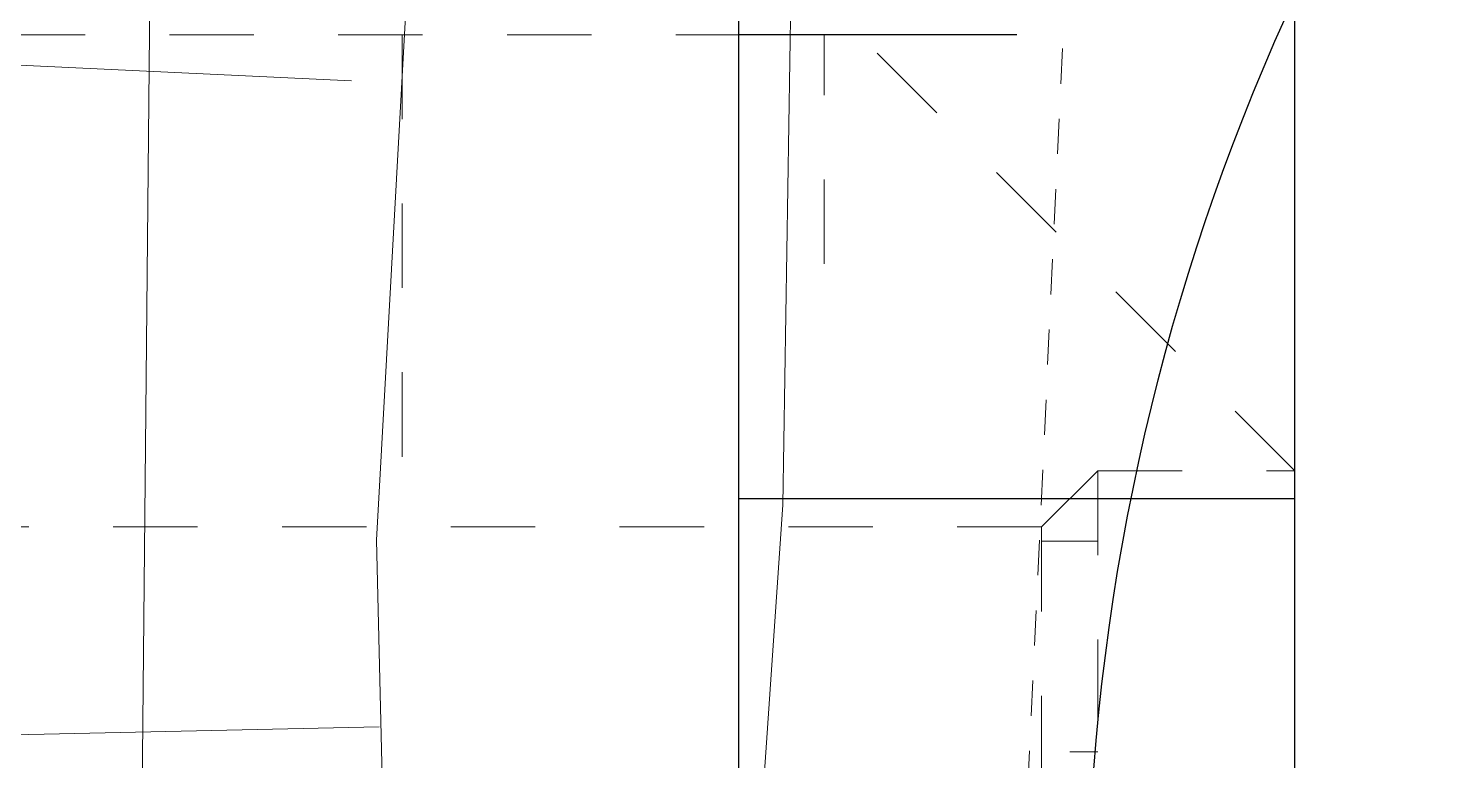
# Model space of a CAD drawing. Header units: millimetres. Extents: x -2078669 to -1085629, y -5987148 to 310365.
# Drawn here: x -1699017 to -1688873, y -652513 to -647308 of the extents above; entities that cross this region are included whole.
import ezdxf

# ---------------------------------------------------------------- set-up
doc = ezdxf.new("R2010")
doc.units = ezdxf.units.MM
doc.header["$LTSCALE"] = 500
doc.linetypes.add('561019', pattern=[1, 0.5, -0.5])
doc.linetypes.add('SXF_跳び破線', pattern=[12, 6, -6])
for name, color, linetype, lineweight in [('D-BGD', 7, 'Continuous', 13), ('D-BYP-STR1', 2, 'Continuous', 13), ('D-BYP-STR8', 5, 'Continuous', 25), ('D-BYP-STRA', 1, 'Continuous', 25)]:
    doc.layers.add(name, color=color, linetype=linetype, lineweight=lineweight)

# ---------------------------------------------------------------- blocks, each defined once
blk = doc.blocks.new('河川平面')
at = {"layer": 'D-BGD', "linetype": 'Continuous'}
for p, q in [((1609215, -2776945), (1614246, -2777180)), ((1609323, -2781888), (1614441, -2781774))]:
    blk.add_line(p, q, dxfattribs=at)
at = {"layer": 'D-BGD', "linetype": 'Continuous', "flags": 128}
for points, elevation in [([(1611715, -2620514), (1611197, -2668195), (1611105, -2685482), (1611228, -2700780), (1611946, -2745632), (1612011, -2749082), (1612060, -2750532), (1612325, -2753298), (1612593, -2757485), (1612783, -2763612), (1612864, -2771282), (1612734, -2784705), (1612727, -2788483), (1612845, -2790265), (1613065, -2791226), (1613931, -2793393), (1615912, -2797217), (1616301, -2797929), (1618572, -2802762)], 366000), ([(1621613, -2804739), (1621190, -2802460), (1619945, -2799860), (1615503, -2792088), (1615083, -2791125), (1614669, -2789480), (1614591, -2787428), (1614424, -2780447), (1614954, -2770848), (1614660, -2757775), (1613687, -2747587), (1613373, -2737098), (1613203, -2724566), (1612724, -2704239), (1612726, -2695354), (1612599, -2678222), (1612988, -2655305), (1612966, -2630582), (1613359, -2620514)], 365000), ([(1624244, -2803817), (1623725, -2802293), (1620285, -2795694), (1618029, -2791812), (1617489, -2790721), (1616969, -2789309), (1616837, -2787094), (1617312, -2780196), (1617397, -2774676), (1617446, -2771179), (1617614, -2759007), (1617664, -2755279), (1617387, -2752525), (1616960, -2744706), (1616414, -2735865), (1615549, -2723449), (1615307, -2713395), (1614941, -2697350)], 364000)]:
    blk.add_lwpolyline(points, dxfattribs=dict(at, elevation=elevation))
at = {"layer": 'D-BGD', "linetype": '561019', "flags": 128}
blk.add_lwpolyline([(1618950, -2620514), (1618959, -2621129), (1618665, -2658302), (1618663, -2658627), (1618571, -2661701), (1617747, -2689368), (1618403, -2710987), (1619104, -2730441), (1619135, -2731637), (1619943, -2763133), (1618853, -2786511), (1619008, -2789521), (1619927, -2791602), (1625688, -2802391), (1625125, -2825293), (1624564, -2827572), (1623496, -2829911), (1618630, -2838640), (1618342, -2840170), (1618771, -2861642), (1618913, -2870692)], dxfattribs=at)

msp = doc.modelspace()

# ---------------------------------------------------------------- linework, layer by layer
at = {"layer": 'D-BYP-STR1', "linetype": 'SXF_跳び破線', "ltscale": 0.2}
for p, q in [((-1693114.5, -643952.7), (-1693114.5, -647352.7)), ((-1690014.5, -650453.1), (-1690014.5, -647052.7)), ((-1702814.8, -647352.7), (-1693114.5, -647352.7)), ((-1696360.6, -647352.7), (-1696360.6, -650852.7)), ((-1693360.6, -648982.1), (-1693360.6, -647352.7)), ((-1690014.5, -650453.1), (-1693114.5, -647352.7)), ((-1691814.5, -650852.7), (-1691414.9, -650453.1)), ((-1691414.9, -650453.1), (-1691414.9, -657452.4)), ((-1691414.9, -650453.1), (-1690014.5, -650453.1)), ((-1691814.5, -650852.7), (-1699314.8, -650852.7)), ((-1691814.5, -650852.7), (-1691814.5, -653952.7)), ((-1691814.5, -650952.7), (-1691414.9, -650952.7)), ((-1691614.7, -652452.7), (-1691414.9, -652452.7))]:
    msp.add_line(p, q, dxfattribs=at)
at = {"layer": 'D-BYP-STR8'}
msp.add_circle((-1675490.1, -653805.4), 16000, dxfattribs=at)
at = {"layer": 'D-BYP-STRA'}
for p, q in [((-1693967.8, -664806), (-1693967.8, -643099.5)), ((-1690014.5, -660852.7), (-1690014.5, -647052.7)), ((-1691991.1, -647352.7), (-1693967.8, -647352.7)), ((-1690014.5, -650652.7), (-1693967.8, -650652.7))]:
    msp.add_line(p, q, dxfattribs=at)

# ---------------------------------------------------------------- block references
at = {"layer": 'D-BGD'}
msp.add_blockref('河川平面', (-3310965.8, 2129500.2), dxfattribs=at)

doc.saveas('drawing.dxf')
